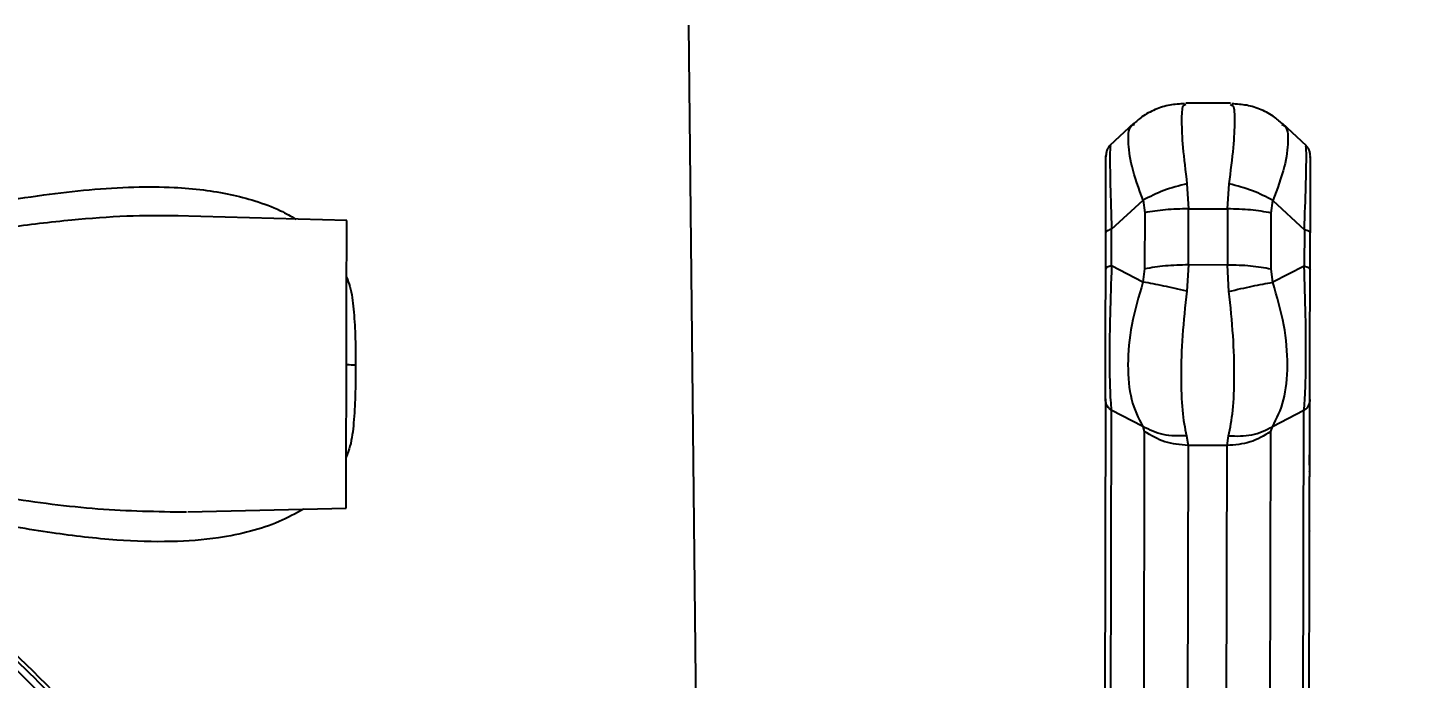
# Model space of a CAD drawing. Header units: millimetres. Extents: x 2028 to 4172, y 863 to 2379.
# Drawn here: x 2735.6 to 2829.8, y 2216 to 2260.6 of the extents above; entities that cross this region are included whole.
import ezdxf

# ---------------------------------------------------------------- set-up
doc = ezdxf.new("R2010")
doc.units = ezdxf.units.MM
doc.layers.add('AM_5', color=3, linetype='Continuous', lineweight=25)
doc.styles.add('SLDTEXTSTYLE1', font='txt.shx', dxfattribs={"width": 0.7, "bigfont": 'gbcbig.shx'})
doc.dimstyles.new('SLDDIMSTYLE12$0', dxfattribs={"dimtxt": 12, "dimasz": 10, "dimexe": 0, "dimexo": 0.0625, "dimgap": 0.875, "dimtad": 1, "dimdec": 1, "dimlfac": 1.8, "dimrnd": 1e-09, "dimzin": 12, "dimdsep": 46, "dimtxsty": 'SLDTEXTSTYLE1', "dimcen": 0.09, "dimdle": 8.16, "dimclrd": 3, "dimclre": 3, "dimadec": 0, "dimazin": 3, "dimtfac": 1, "dimtdec": 1, "dimtofl": 0, "dimtmove": 0, "dimatfit": 3, "dimfxl": 0, "dimfrac": 2, "dimtolj": 1, "dimlwd": 5, "dimlwe": 5, "dimarcsym": 0})

# ---------------------------------------------------------------- blocks, each defined once
blk = doc.blocks.new('*D51')
at = {"layer": 'AM_5', "color": 3, "lineweight": 5, "transparency": 16777216}
blk.add_line((2722.515, 2344.493), (2902.345, 2344.493), dxfattribs=at)
at = {"layer": 'AM_5', "color": 3, "linetype": 'Continuous', "lineweight": 5, "transparency": 16777216}
for p, q in [((2902.345, 2334.493), (2902.345, 2055.752)), ((2769.516, 2045.752), (2902.345, 2045.752))]:
    blk.add_line(p, q, dxfattribs=at)
at = {"layer": 'AM_5', "color": 3, "transparency": 16777216}
for points in [[(2900.678, 2334.493), (2904.011, 2334.493), (2902.345, 2344.493)], [(2900.678, 2055.752), (2904.011, 2055.752), (2902.345, 2045.752)]]:
    blk.add_solid(points, dxfattribs=at)
at = {"layer": 'Defpoints', "color": 0, "transparency": 16777216}
for p in [(2722.452, 2344.493), (2769.453, 2045.752), (2902.345, 2045.752)]:
    blk.add_point(p, dxfattribs=at)
at = {"layer": 'AM_5', "color": 0, "transparency": 16777216, "insert": (2895.47, 2195.122), "char_height": 12, "attachment_point": 5, "rotation": 90, "style": 'SLDTEXTSTYLE1'}
blk.add_mtext('\\A1;300', dxfattribs=at)

msp = doc.modelspace()

# ---------------------------------------------------------------- linework, layer by layer
at = {"color": 7, "linetype": 'Continuous', "lineweight": 25}
for p, q in [((2781.411, 2212.21), (2780.88, 2260.728)), ((2814.934, 2255.282), (2814.847, 2255.229)), ((2818.003, 2255.375), (2814.934, 2255.382)), ((2818.091, 2255.22), (2818.002, 2255.276)), ((2811.371, 2253.994), (2809.73, 2252.479)), ((2811.361, 2253.909), (2811.421, 2253.936)), ((2821.508, 2253.912), (2821.573, 2253.881)), ((2823.196, 2252.448), (2821.56, 2253.972)), ((2815.01, 2249.851), (2815.119, 2248.138)), ((2817.786, 2248.132), (2817.902, 2249.845)), ((2809.85, 2246.732), (2812.008, 2248.725)), ((2812.008, 2248.725), (2812.119, 2247.868)), ((2815.111, 2244.293), (2815.119, 2248.138)), ((2815.119, 2248.138), (2817.786, 2248.132)), ((2817.786, 2248.132), (2817.778, 2244.287)), ((2820.786, 2247.85), (2820.9, 2248.706)), ((2820.9, 2248.706), (2823.05, 2246.704)), ((2757.451, 2247.328), (2745.789, 2247.658)), ((2812.119, 2247.868), (2812.111, 2244.023)), ((2820.777, 2244.005), (2820.786, 2247.85)), ((2809.444, 2244.013), (2809.449, 2246.512)), ((2809.844, 2244.232), (2809.85, 2246.732)), ((2823.05, 2246.704), (2823.044, 2244.204)), ((2823.444, 2243.983), (2823.449, 2246.482)), ((2811.996, 2243.12), (2809.844, 2244.232)), ((2812.111, 2244.023), (2811.996, 2243.12)), ((2815.111, 2244.293), (2814.995, 2242.486)), ((2817.778, 2244.287), (2815.111, 2244.293)), ((2817.887, 2242.48), (2817.778, 2244.287)), ((2820.888, 2243.101), (2820.777, 2244.005)), ((2823.044, 2244.204), (2820.888, 2243.101)), ((2823.419, 2232.333), (2823.437, 2240.937)), ((2809.425, 2235.107), (2809.355, 2202.588)), ((2823.355, 2202.558), (2823.425, 2235.077)), ((2809.823, 2234.337), (2809.754, 2201.818)), ((2811.975, 2233.225), (2809.823, 2234.337)), ((2823.023, 2234.309), (2820.867, 2233.206)), ((2822.954, 2201.79), (2823.023, 2234.309)), ((2811.975, 2233.225), (2812.087, 2232.891)), ((2820.753, 2232.873), (2820.867, 2233.206)), ((2812.087, 2232.891), (2812.017, 2200.179)), ((2814.974, 2232.591), (2815.085, 2231.923)), ((2817.752, 2231.918), (2817.866, 2232.585)), ((2820.684, 2200.161), (2820.753, 2232.873)), ((2815.085, 2231.923), (2815.015, 2199.212)), ((2817.752, 2231.918), (2815.085, 2231.923)), ((2817.682, 2199.206), (2817.752, 2231.918)), ((2823.415, 2230.571), (2823.418, 2232.007)), ((2823.41, 2228.195), (2823.414, 2229.786)), ((2823.414, 2230.131), (2823.414, 2230.161)), ((2746.566, 2227.367), (2757.409, 2227.628)), ((2823.404, 2225.155), (2823.409, 2227.463)), ((2823.4, 2223.219), (2823.403, 2224.81))]:
    msp.add_line(p, q, dxfattribs=at)
for centre, radius, start, end in [((2666.234, 2146.177), 91.48, 295.79271, 180), ((2758.126, 2248.96), 11.51, 266.68387, 269.63147), ((2666.234, 2146.176), 90.341, 353.64897, 186.35103), ((2666.234, 2146.176), 89.875, 353.64897, 186.35103), ((2666.234, 2146.176), 85.319, 353.33017, 186.66983)]:
    msp.add_arc(centre, radius, start, end, dxfattribs=at)
for points, knots in [([(2814.849, 2255.339), (2814.508, 2255.321), (2813.818, 2255.284), (2812.824, 2254.961), (2811.972, 2254.516), (2811.527, 2254.107), (2811.339, 2253.935)], [0, 0, 0, 0, 0.263648, 0.533255, 0.803034, 1, 1, 1, 1]), ([(2814.847, 2255.229), (2814.808, 2255.221), (2814.67, 2255.194), (2814.617, 2254.218), (2814.695, 2252.44), (2814.904, 2250.724), (2815.01, 2249.851)], [0, 0, 0, 0, 0.116054, 0.407225, 0.69857, 1, 1, 1, 1]), ([(2817.902, 2249.845), (2818.013, 2250.717), (2818.229, 2252.432), (2818.314, 2254.209), (2818.267, 2255.184), (2818.13, 2255.212), (2818.091, 2255.22)], [0, 0, 0, 0, 0.302353, 0.594601, 0.886664, 1, 1, 1, 1]), ([(2821.596, 2253.908), (2821.408, 2254.082), (2820.964, 2254.494), (2820.113, 2254.943), (2819.12, 2255.27), (2818.431, 2255.31), (2818.09, 2255.329)], [0, 0, 0, 0, 0.19779, 0.467289, 0.736619, 1, 1, 1, 1]), ([(2812.008, 2248.725), (2811.717, 2249.53), (2811.144, 2251.113), (2810.948, 2252.826), (2811.033, 2253.782), (2811.326, 2253.895), (2811.361, 2253.909)], [0, 0, 0, 0, 0.3251035, 0.63959, 0.9563205, 1, 1, 1, 1]), ([(2821.573, 2253.881), (2821.609, 2253.867), (2821.899, 2253.752), (2821.976, 2252.798), (2821.775, 2251.09), (2821.195, 2249.51), (2820.9, 2248.706)], [0, 0, 0, 0, 0.043759, 0.35882, 0.674081, 1, 1, 1, 1]), ([(2809.733, 2252.472), (2809.721, 2252.462), (2809.651, 2252.398), (2809.563, 2252.246), (2809.476, 2252.027), (2809.466, 2251.871), (2809.461, 2251.794)], [0, 0, 0, 0, 0.062336, 0.377632, 0.693034, 1, 1, 1, 1]), ([(2809.788, 2252.412), (2809.779, 2252.442), (2809.742, 2252.581), (2809.725, 2251.72), (2809.749, 2249.758), (2809.814, 2247.793), (2809.85, 2246.732)], [0, 0, 0, 0, 0.079961, 0.369995, 0.659922, 1, 1, 1, 1]), ([(2823.05, 2246.704), (2823.089, 2247.756), (2823.163, 2249.713), (2823.196, 2251.677), (2823.183, 2252.549), (2823.145, 2252.41), (2823.136, 2252.38)], [0, 0, 0, 0, 0.337331, 0.627348, 0.917183, 1, 1, 1, 1]), ([(2823.461, 2251.764), (2823.456, 2251.841), (2823.446, 2251.997), (2823.36, 2252.216), (2823.273, 2252.369), (2823.204, 2252.432), (2823.193, 2252.441)], [0, 0, 0, 0, 0.308093, 0.624652, 0.941106, 1, 1, 1, 1]), ([(2809.449, 2246.512), (2809.451, 2247.492), (2809.454, 2248.89), (2809.457, 2250.284), (2809.459, 2251.045), (2809.46, 2251.531), (2809.461, 2251.825), (2809.46, 2251.725), (2809.46, 2251.69)], [0, 0, 0, 0, 0.343065, 0.489647, 0.63308, 0.776473, 0.923246, 1, 1, 1, 1]), ([(2823.46, 2251.656), (2823.46, 2251.692), (2823.461, 2251.793), (2823.46, 2251.494), (2823.459, 2251.003), (2823.457, 2250.238), (2823.454, 2248.845), (2823.451, 2247.454), (2823.449, 2246.482)], [0, 0, 0, 0, 0.079309, 0.225904, 0.369352, 0.512785, 0.659568, 1, 1, 1, 1]), ([(2707.447, 2245.353), (2708.158, 2245.327), (2709.585, 2245.275), (2711.928, 2245.313), (2714.529, 2245.468), (2717.58, 2245.792), (2721.065, 2246.311), (2725.01, 2247.024), (2729.126, 2247.819), (2733.06, 2248.543), (2736.596, 2249.096), (2739.82, 2249.473), (2742.803, 2249.662), (2745.411, 2249.644), (2747.607, 2249.457), (2749.453, 2249.155), (2751.218, 2248.689), (2752.735, 2248.147), (2753.629, 2247.629), (2753.981, 2247.426)], [0, 0, 0, 0, 0.041895, 0.083995, 0.137923, 0.195596, 0.265637, 0.347732, 0.436644, 0.52124, 0.595967, 0.663334, 0.73132, 0.793932, 0.840347, 0.884239, 0.925812, 0.970866, 1, 1, 1, 1]), ([(2815.01, 2249.851), (2814.467, 2249.712), (2813.379, 2249.434), (2812.465, 2248.961), (2812.008, 2248.725)], [0, 0, 0, 0, 0.500002, 1, 1, 1, 1]), ([(2820.9, 2248.706), (2820.444, 2248.944), (2819.532, 2249.421), (2818.446, 2249.704), (2817.902, 2249.845)], [0, 0, 0, 0, 0.499998, 1, 1, 1, 1]), ([(2745.899, 2247.655), (2744.731, 2247.66), (2742.333, 2247.67), (2738.424, 2247.367), (2734.06, 2246.855), (2729.406, 2246.168), (2724.782, 2245.452), (2720.485, 2244.844), (2716.62, 2244.417), (2713.254, 2244.19), (2710.263, 2244.11), (2708.382, 2244.165), (2707.444, 2244.193)], [0, 0, 0, 0, 0.096974, 0.199019, 0.316609, 0.445729, 0.565405, 0.676085, 0.775682, 0.858994, 0.929702, 1, 1, 1, 1]), ([(2757.443, 2243.452), (2757.521, 2243.242), (2757.774, 2242.559), (2757.935, 2241.206), (2758.055, 2239.415), (2758.053, 2238.138), (2758.052, 2237.45)], [0, 0, 0, 0, 0.114904, 0.37307, 0.66261, 1, 1, 1, 1]), ([(2809.425, 2235.107), (2809.426, 2235.484), (2809.427, 2236.022), (2809.43, 2237.355), (2809.432, 2238.431), (2809.435, 2239.644), (2809.439, 2241.528), (2809.442, 2242.991), (2809.444, 2244.013)], [0, 0, 0, 0, 0.271352, 0.38737, 0.500896, 0.614411, 0.730577, 1, 1, 1, 1]), ([(2809.844, 2244.232), (2809.805, 2243.111), (2809.731, 2241.025), (2809.694, 2238.031), (2809.719, 2235.604), (2809.787, 2234.781), (2809.823, 2234.337)], [0, 0, 0, 0, 0.26838, 0.499116, 0.729709, 1, 1, 1, 1]), ([(2823.023, 2234.309), (2823.061, 2234.748), (2823.132, 2235.566), (2823.168, 2237.978), (2823.144, 2240.977), (2823.079, 2243.073), (2823.044, 2244.204)], [0, 0, 0, 0, 0.268097, 0.498823, 0.729464, 1, 1, 1, 1]), ([(2823.425, 2235.077), (2823.426, 2235.45), (2823.427, 2235.984), (2823.43, 2237.306), (2823.432, 2238.38), (2823.435, 2239.591), (2823.439, 2241.482), (2823.442, 2242.952), (2823.444, 2243.983)], [0, 0, 0, 0, 0.269181, 0.385363, 0.49887, 0.612407, 0.728438, 1, 1, 1, 1]), ([(2811.996, 2243.12), (2811.703, 2242.138), (2811.126, 2240.207), (2810.892, 2237.405), (2811.115, 2234.927), (2811.685, 2233.799), (2811.975, 2233.225)], [0, 0, 0, 0, 0.254168, 0.500016, 0.745717, 1, 1, 1, 1]), ([(2814.995, 2242.486), (2814.455, 2242.614), (2813.368, 2242.871), (2812.455, 2243.037), (2811.996, 2243.12)], [0, 0, 0, 0, 0.496868, 1, 1, 1, 1]), ([(2814.995, 2242.486), (2814.885, 2241.465), (2814.668, 2239.457), (2814.575, 2236.626), (2814.657, 2234.178), (2814.867, 2233.126), (2814.974, 2232.591)], [0, 0, 0, 0, 0.25426, 0.500015, 0.745623, 1, 1, 1, 1]), ([(2817.866, 2232.585), (2817.975, 2233.12), (2818.189, 2234.171), (2818.281, 2236.618), (2818.2, 2239.45), (2817.992, 2241.458), (2817.887, 2242.48)], [0, 0, 0, 0, 0.254372, 0.499985, 0.745735, 1, 1, 1, 1]), ([(2817.887, 2242.48), (2818.431, 2242.606), (2819.518, 2242.859), (2820.431, 2243.021), (2820.888, 2243.101)], [0, 0, 0, 0, 0.500001, 1, 1, 1, 1]), ([(2820.867, 2233.206), (2821.157, 2233.774), (2821.732, 2234.898), (2821.968, 2237.374), (2821.745, 2240.184), (2821.177, 2242.118), (2820.888, 2243.101)], [0, 0, 0, 0, 0.252371, 0.499987, 0.745839, 1, 1, 1, 1]), ([(2758.052, 2237.45), (2758.052, 2236.734), (2758.053, 2235.405), (2757.943, 2233.543), (2757.78, 2232.108), (2757.508, 2231.374), (2757.416, 2231.128)], [0, 0, 0, 0, 0.332702, 0.617445, 0.871854, 1, 1, 1, 1]), ([(2814.974, 2232.591), (2814.43, 2232.576), (2813.343, 2232.546), (2812.431, 2232.999), (2811.975, 2233.225)], [0, 0, 0, 0, 0.5, 1, 1, 1, 1]), ([(2817.866, 2232.585), (2818.406, 2232.567), (2819.493, 2232.532), (2820.407, 2232.981), (2820.867, 2233.206)], [0, 0, 0, 0, 0.4968674, 1, 1, 1, 1]), ([(2717.293, 2230.832), (2717.414, 2230.823), (2719.165, 2230.69), (2722.617, 2230.158), (2728.111, 2229.296), (2734.095, 2228.319), (2740.415, 2227.472), (2744.465, 2227.4), (2746.476, 2227.365)], [0, 0, 0, 0, 0.011881, 0.171715, 0.34376, 0.563982, 0.783561, 1, 1, 1, 1]), ([(2754.478, 2227.557), (2753.932, 2227.258), (2752.784, 2226.627), (2750.829, 2225.998), (2748.38, 2225.502), (2745.326, 2225.275), (2741.52, 2225.402), (2737.144, 2225.911), (2732.097, 2226.799), (2726.804, 2227.862), (2722.715, 2228.726), (2720.53, 2229.045), (2720.091, 2229.109)], [0, 0, 0, 0, 0.0591742, 0.1245674, 0.1945037, 0.2931937, 0.4038163, 0.5308787, 0.6692132, 0.8278743, 0.9653684, 1, 1, 1, 1]), ([(2823.406, 2226.254), (2823.406, 2226.358), (2823.407, 2226.63), (2823.408, 2227.173), (2823.409, 2227.714), (2823.409, 2227.827)], [0, 0, 0, 0, 0.331601, 0.860518, 1, 1, 1, 1]), ([(2823.406, 2226.065), (2823.406, 2226.06), (2823.406, 2226.044), (2823.406, 2226.169), (2823.406, 2226.254)], [0, 0, 0, 0, 0.331002, 1, 1, 1, 1])]:
    msp.add_open_spline(points, degree=3, knots=knots, dxfattribs=at)
for points in [[(2815.119, 2248.138), (2814.579, 2248.126), (2813.498, 2248.104), (2812.578, 2247.947), (2812.119, 2247.868)], [(2820.786, 2247.85), (2820.326, 2247.93), (2819.408, 2248.091), (2818.327, 2248.118), (2817.786, 2248.132)], [(2757.409, 2227.628), (2757.409, 2227.664), (2757.409, 2227.738), (2757.41, 2228.323), (2757.412, 2229.234), (2757.415, 2230.468), (2757.418, 2231.97), (2757.422, 2233.684), (2757.426, 2235.544), (2757.43, 2237.478), (2757.434, 2239.412), (2757.438, 2241.271), (2757.442, 2242.985), (2757.445, 2244.487), (2757.447, 2245.722), (2757.449, 2246.632), (2757.451, 2247.218), (2757.451, 2247.291), (2757.451, 2247.328)], [(2809.85, 2246.732), (2809.791, 2246.718), (2809.673, 2246.69), (2809.548, 2246.636), (2809.465, 2246.576), (2809.454, 2246.533), (2809.449, 2246.512)], [(2823.449, 2246.482), (2823.444, 2246.503), (2823.434, 2246.546), (2823.351, 2246.607), (2823.226, 2246.661), (2823.108, 2246.689), (2823.05, 2246.704)], [(2677.024, 2243.851), (2680.676, 2243.327), (2687.979, 2242.279), (2698.622, 2239.159), (2708.865, 2234.951), (2718.566, 2229.596), (2727.605, 2223.191), (2735.867, 2215.81), (2743.248, 2207.548), (2749.653, 2198.509), (2755.008, 2188.808), (2759.216, 2178.565), (2762.336, 2167.922), (2763.384, 2160.618), (2763.908, 2156.967)], [(2683.566, 2243.648), (2686.861, 2242.962), (2693.449, 2241.589), (2703.001, 2238.269), (2712.185, 2234.065), (2720.888, 2228.929), (2729.024, 2222.94), (2736.509, 2216.152), (2743.265, 2208.639), (2749.219, 2200.476), (2754.317, 2191.752), (2758.482, 2182.55), (2761.762, 2172.984), (2763.106, 2166.39), (2763.779, 2163.092)], [(2809.844, 2244.232), (2809.786, 2244.219), (2809.668, 2244.191), (2809.543, 2244.137), (2809.46, 2244.077), (2809.449, 2244.034), (2809.444, 2244.013)], [(2815.111, 2244.293), (2814.571, 2244.281), (2813.489, 2244.259), (2812.57, 2244.102), (2812.111, 2244.023)], [(2820.777, 2244.005), (2820.318, 2244.085), (2819.4, 2244.246), (2818.318, 2244.273), (2817.778, 2244.287)], [(2823.044, 2244.204), (2823.103, 2244.19), (2823.221, 2244.162), (2823.346, 2244.107), (2823.429, 2244.047), (2823.439, 2244.004), (2823.444, 2243.983)], [(2666.234, 2239.918), (2669.302, 2239.831), (2675.437, 2239.657), (2684.552, 2238.254), (2693.49, 2236.028), (2702.165, 2232.921), (2710.494, 2228.982), (2718.398, 2224.245), (2725.798, 2218.756), (2732.626, 2212.568), (2738.813, 2205.741), (2744.302, 2198.34), (2749.039, 2190.437), (2752.978, 2182.108), (2756.086, 2173.432), (2758.311, 2164.495), (2759.714, 2155.38), (2759.888, 2149.245), (2759.975, 2146.177)], [(2809.823, 2234.337), (2809.765, 2234.386), (2809.647, 2234.483), (2809.523, 2234.674), (2809.44, 2234.884), (2809.43, 2235.033), (2809.425, 2235.107)], [(2823.425, 2235.077), (2823.42, 2235.003), (2823.409, 2234.854), (2823.325, 2234.644), (2823.2, 2234.454), (2823.082, 2234.358), (2823.023, 2234.309)], [(2815.085, 2231.923), (2814.544, 2231.968), (2813.463, 2232.057), (2812.546, 2232.613), (2812.087, 2232.891)], [(2820.753, 2232.873), (2820.293, 2232.596), (2819.373, 2232.044), (2818.292, 2231.96), (2817.752, 2231.918)], [(2749.951, 2136.387), (2750.205, 2139.34), (2750.714, 2145.246), (2750.289, 2154.145), (2748.998, 2162.947), (2746.769, 2171.566), (2743.651, 2179.901), (2739.671, 2187.862), (2734.875, 2195.36), (2729.317, 2202.312), (2723.058, 2208.64), (2716.168, 2214.274), (2708.723, 2219.152), (2700.806, 2223.217), (2692.505, 2226.432), (2683.912, 2228.737), (2675.122, 2230.192), (2669.197, 2230.373), (2666.234, 2230.463)], [(2740.872, 2210.82), (2739.296, 2212.575), (2736.143, 2216.086), (2732.633, 2219.239), (2730.877, 2220.815)]]:
    msp.add_open_spline(points, degree=3, dxfattribs=at)

# ---------------------------------------------------------------- dimensions: what is measured, and where the dimension line sits
at = {"layer": 'AM_5'}
dim = msp.add_linear_dim(base=(2902.345, 2045.752), p1=(2722.452, 2344.493), p2=(2769.453, 2045.752), angle=90, text='300', dimstyle='SLDDIMSTYLE12$0', override={"dimlfac": 1, "dimpost": ''}, dxfattribs=at)
dim.commit()
dim.dimension.update_dxf_attribs({"geometry": '*D51', "text_midpoint": (2895.47, 2195.122)})

doc.saveas('drawing.dxf')
